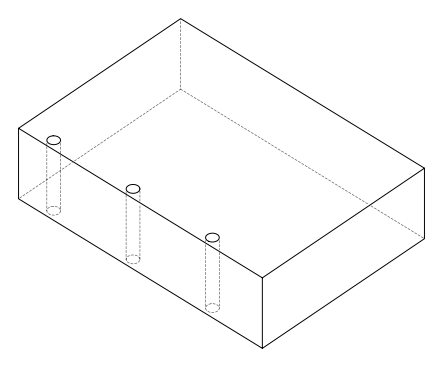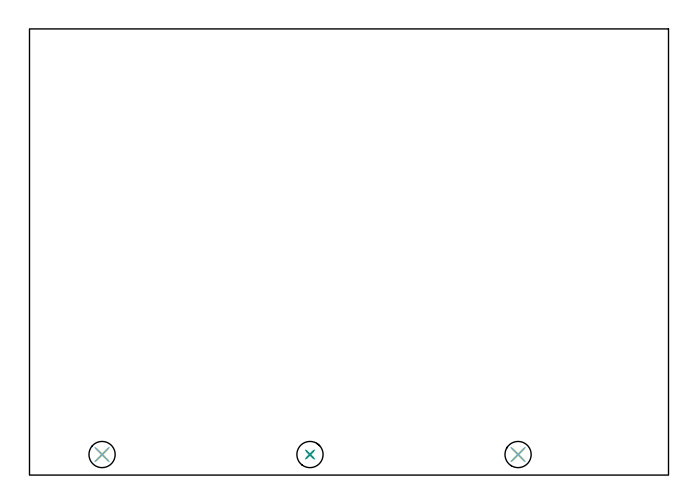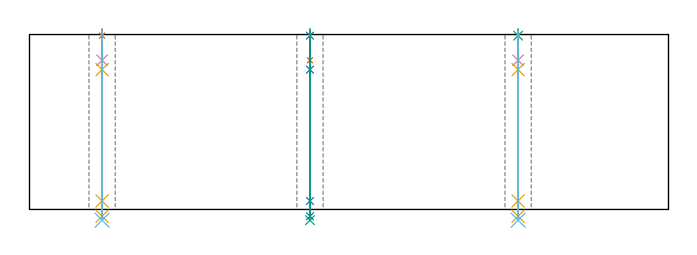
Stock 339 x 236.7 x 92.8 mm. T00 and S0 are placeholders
(PLAN: 12 operations, 9 tool changes, 2.9 min)
(1 SPOT_DRILL | STEP1HOLE | NXT0321_9005460120000 | 0.03 min | 1 mm3)
(2 SPOT_DRILL_1 | STEP1HOLE_1 | NXT0321_9005460120000 | 0.03 min | 2 mm3)
(3 SPOT_DRILL_2 | STEP1HOLE_2 | NXT0321_9005460120000 | 0.03 min | 2 mm3)
(4 DRILL_BLIND_HOLE_INTO_CENTER | STEP1HOLE | NXT0301_062 | 0.06 min | 810 mm3)
(5 GUN_DRILL_THROUGH_HOLE | STEP1HOLE | UGT0307_006 | 0.47 min | 5083 mm3)
(6 DRILL_TO_ENLARGE_THROUGH_HOLE | STEP1HOLE | UGT0301_272 | 0.4 min | 8160 mm3)
(7 DRILL_BLIND_HOLE_INTO_CENTER_1 | STEP1HOLE_1 | NXT0301_062 | 0.06 min | 810 mm3)
(8 GUN_DRILL_THROUGH_HOLE_1 | STEP1HOLE_1 | UGT0307_006 | 0.47 min | 5085 mm3)
(9 DRILL_TO_ENLARGE_THROUGH_HOLE_1 | STEP1HOLE_1 | UGT0301_272 | 0.4 min | 8159 mm3)
(10 DRILL_BLIND_HOLE_INTO_CENTER_2 | STEP1HOLE_2 | NXT0301_062 | 0.06 min | 811 mm3)
(11 GUN_DRILL_THROUGH_HOLE_2 | STEP1HOLE_2 | UGT0307_006 | 0.47 min | 5083 mm3)
(12 DRILL_TO_ENLARGE_THROUGH_HOLE_2 | STEP1HOLE_2 | UGT0301_272 | 0.4 min | 8160 mm3)
(TOOL NXT0321_9005460120000 | NC Spot Drill, 142deg, 12mm, Carbide, Uncoated | D12 PA142 FL30 Z2)
(TOOL NXT0301_062 | Carbide Drill 9.1mm [860.1-0910-027A1-MM 2214] | D9.1 PA140 FL47 Z2)
(TOOL UGT0307_006 | Gun Drill 9 mm | D9 PA130 FL24 Z1)
(TOOL UGT0301_272 | Twist Drill 13.9 mm | D13.9 PA118 FL108 Z2)
(OP 1 SPOT_DRILL)
G17 G21 G94 G90
T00 M6
G54
G17 G0 G90 X38.5 Y10.9 S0 M3
G43 Z102.8 H0
G94 G81 G98 Z92.202 F250. R95.8
G80
M5
M2
(OP 2 SPOT_DRILL_1)
G17 G21 G94 G90
T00 M6
G54
G17 G0 G90 X148.8 Y10.9 S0 M3
G43 Z102.8 H0
G94 G81 G98 Z92.202 F250. R95.8
G80
M5
M2
(OP 3 SPOT_DRILL_2)
G17 G21 G94 G90
T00 M6
G54
G17 G0 G90 X259.2 Y10.9 S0 M3
G43 Z102.8 H0
G94 G81 G98 Z92.202 F250. R95.8
G80
M5
M2
(OP 4 DRILL_BLIND_HOLE_INTO_CENTER)
G17 G21 G94 G90
T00 M6
G54
G17 G0 G90 X38.5 Y10.9 S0 M3
G43 Z102.8 H1
G94 G81 G98 Z79.15 F250. R94.8
G80
M5
M2
(OP 5 GUN_DRILL_THROUGH_HOLE)
G17 G21 G94 G90
T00 M6
G54
G17 G0 G90 X38.5 Y10.9 M8
G43 Z102.8 H0
Z89.649
S716 M3
G94 G1 Z74.189 F125. M26
G4 X.084
Z4.5 F250.
G4 X.084
Z-3.598 F125.
G4 X.084
M5
M9
G0 Z89.649
Z102.8
M2
(OP 6 DRILL_TO_ENLARGE_THROUGH_HOLE)
G17 G21 G94 G90
T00 M6
G54
G17 G0 G90 X38.5 Y10.9 S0 M3
G43 Z102.8 H0
G94 G73 G98 Z-5.676 F250. Q12.309 R94.8
G80
M5
M2
(OP 7 DRILL_BLIND_HOLE_INTO_CENTER_1)
G17 G21 G94 G90
T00 M6
G54
G17 G0 G90 X148.8 Y10.9 S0 M3
G43 Z102.8 H1
G94 G81 G98 Z79.15 F250. R94.8
G80
M5
M2
(OP 8 GUN_DRILL_THROUGH_HOLE_1)
G17 G21 G94 G90
T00 M6
G54
G17 G0 G90 X148.8 Y10.9 M8
G43 Z102.8 H0
Z89.649
S716 M3
G94 G1 Z74.189 F125. M26
G4 X.084
Z4.5 F250.
G4 X.084
Z-3.598 F125.
G4 X.084
M5
M9
G0 Z89.649
Z102.8
M2
(OP 9 DRILL_TO_ENLARGE_THROUGH_HOLE_1)
G17 G21 G94 G90
T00 M6
G54
G17 G0 G90 X148.8 Y10.9 S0 M3
G43 Z102.8 H0
G94 G73 G98 Z-5.676 F250. Q12.309 R94.8
G80
M5
M2
(OP 10 DRILL_BLIND_HOLE_INTO_CENTER_2)
G17 G21 G94 G90
T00 M6
G54
G17 G0 G90 X259.2 Y10.9 S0 M3
G43 Z102.8 H1
G94 G81 G98 Z79.15 F250. R94.8
G80
M5
M2
(OP 11 GUN_DRILL_THROUGH_HOLE_2)
G17 G21 G94 G90
T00 M6
G54
G17 G0 G90 X259.2 Y10.9 M8
G43 Z102.8 H0
Z89.649
S716 M3
G94 G1 Z74.189 F125. M26
G4 X.084
Z4.5 F250.
G4 X.084
Z-3.598 F125.
G4 X.084
M5
M9
G0 Z89.649
Z102.8
M2
(OP 12 DRILL_TO_ENLARGE_THROUGH_HOLE_2)
G17 G21 G94 G90
T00 M6
G54
G17 G0 G90 X259.2 Y10.9 S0 M3
G43 Z102.8 H0
G94 G73 G98 Z-5.676 F250. Q12.309 R94.8
G80
M5
M2
